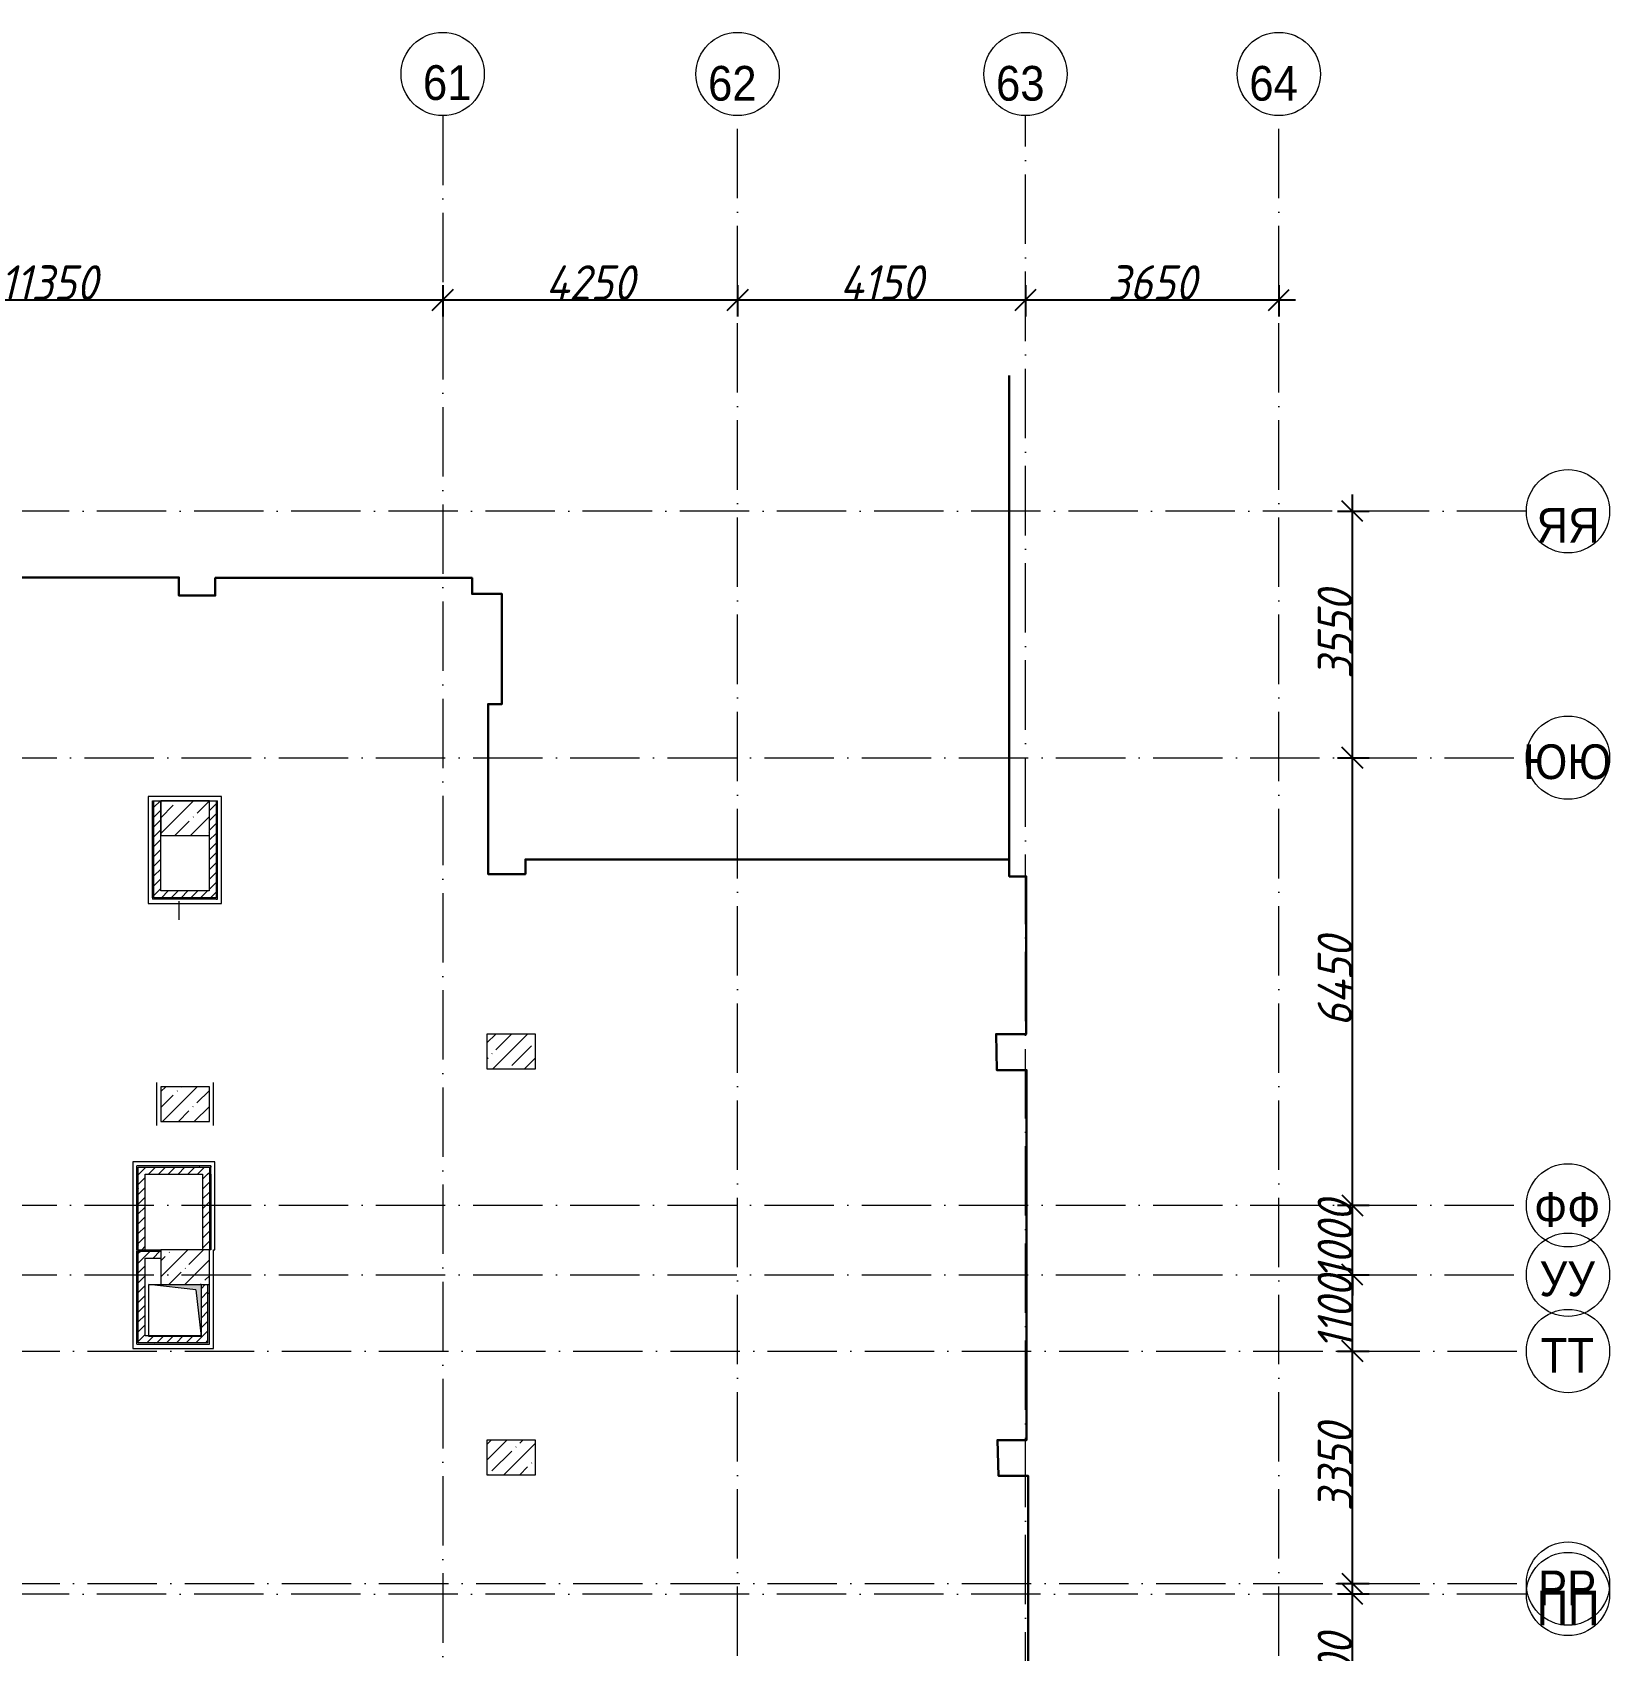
# Model space of a CAD drawing. Header units: millimetres. Extents: x -537608 to 253996, y -217170 to 186033.
# Drawn here: x 73017 to 95748, y 36725 to 60041 of the extents above; entities that cross this region are included whole.
import ezdxf

# ---------------------------------------------------------------- set-up
doc = ezdxf.new("R2010")
doc.units = ezdxf.units.MM
doc.linetypes.add('50_200_ШТРИХ_1Т_ш5_п1_п1_', pattern=[1400, 1000, -200, 0, -200])
for name, color, linetype, lineweight in [('A-ANNO-DIMS', 7, 'Continuous', 9), ('A-WALL', 7, 'Continuous', 5), ('A-WALL-FNSH-1', 7, 'Continuous', 5), ('A-WALL-IDEN', 7, 'Continuous', 9), ('I-WALL', 7, 'Continuous', 5), ('S-COLS', 7, 'Continuous', 9), ('S-COLS-1', 7, 'Continuous', 5)]:
    doc.layers.add(name, color=color, linetype=linetype, lineweight=lineweight)
for name, color, linetype, lineweight, true_color in [('I-WALL-15', 7, 'Continuous', 5, 0x787878), ('M-EQPM-1', 7, 'Continuous', 9, 0xaaaaaa), ('M-EQPM-2', 7, 'Continuous', 9, 0xe2e2e2), ('Оси-1', 7, 'Continuous', 20, 0xaaaaaa), ('Оси-2', 7, 'Continuous', 9, 0xaaaaaa), ('Оси-3', 7, '50_200_ШТРИХ_1Т_ш5_п1_п1_', 9, 0xaaaaaa)]:
    doc.layers.add(name, color=color, linetype=linetype, lineweight=lineweight, true_color=true_color)
doc.styles.add('Arial', font='arial.ttf', dxfattribs={"width": 0.9, "height": 500})
doc.styles.add('ISOCPEUR_I_1', font='isocpeui.ttf', dxfattribs={"width": 0.9, "height": 500})
doc.dimstyles.new('ISO-2_5_0_9К_БОЛЬШОЙ', dxfattribs={"dimscale": 304.8, "dimtxt": 497.990588, "dimasz": 0.984252, "dimexe": 0.787402, "dimexo": 0, "dimgap": 0, "dimtad": 1, "dimdec": 0, "dimzin": 0, "dimdsep": 46, "dimtxsty": 'ISOCPEUR_I_1', "dimblk1": 'OBLIQUE', "dimblk2": 'OBLIQUE', "dimsah": 1, "dimcen": 0.09, "dimdle": 0.787402, "dimazin": 0, "dimtfac": 1, "dimtdec": 4, "dimtix": 1, "dimtmove": 0, "dimatfit": 3, "dimfxl": 1, "dimtvp": 1, "dimtolj": 1, "dimtzin": 0, "dimarcsym": 2})
pattern_1 = [(0, (-13682.45, -33330.94), (406.4, 101.6), [6.706, -298.094, 6.706, -298.094, -1625.6]), (0, (-13682.45, -33330.94), (406.4, 101.6), [-609.6, 6.706, -602.894, 6.706, -298.094, -711.2]), (0, (-13682.45, -33330.94), (406.4, 101.6), [-1524, 6.706, -196.494, 6.706, -501.294]), (120, (-13530.05, -33280.14), (-291.18818, 301.15272), [6.706, -298.094, 6.706, -298.094, -1625.6]), (120, (-13530.05, -33280.14), (-291.18818, 301.15272), [-609.6, 6.706, -602.894, 6.706, -298.094, -711.2]), (120, (-13530.05, -33280.14), (-291.18818, 301.15272), [-1524, 6.706, -196.494, 6.706, -501.294]), (240, (-13479.25, -33076.94), (-115.21182, -402.75272), [6.706, -298.094, 6.706, -298.094, -1625.6]), (240, (-13479.25, -33076.94), (-115.21182, -402.75272), [-609.6, 6.706, -602.894, 6.706, -298.094, -711.2]), (240, (-13479.25, -33076.94), (-115.21182, -402.75272), [-1524, 6.706, -196.494, 6.706, -501.294])]
pattern_2 = [(45, (-13682.45, -33330.94), (-70.71068, 70.71068), [])]
pattern_3 = [(0, (-13682.45, -33209.94), (406.4, 101.6), [6.706, -298.094, 6.706, -298.094, -1625.6]), (0, (-13682.45, -33209.94), (406.4, 101.6), [-609.6, 6.706, -602.894, 6.706, -298.094, -711.2]), (0, (-13682.45, -33209.94), (406.4, 101.6), [-1524, 6.706, -196.494, 6.706, -501.294]), (120, (-13530.05, -33159.14), (-291.18818, 301.15272), [6.706, -298.094, 6.706, -298.094, -1625.6]), (120, (-13530.05, -33159.14), (-291.18818, 301.15272), [-609.6, 6.706, -602.894, 6.706, -298.094, -711.2]), (120, (-13530.05, -33159.14), (-291.18818, 301.15272), [-1524, 6.706, -196.494, 6.706, -501.294]), (240, (-13479.25, -32955.94), (-115.21182, -402.75272), [6.706, -298.094, 6.706, -298.094, -1625.6]), (240, (-13479.25, -32955.94), (-115.21182, -402.75272), [-609.6, 6.706, -602.894, 6.706, -298.094, -711.2]), (240, (-13479.25, -32955.94), (-115.21182, -402.75272), [-1524, 6.706, -196.494, 6.706, -501.294])]
pattern_4 = [(45, (-13682.45, -33209.94), (-70.71068, 70.71068), [])]

# ---------------------------------------------------------------- blocks, each defined once
blk = doc.blocks.new('BSC_Колонна _Прямоугольная - 500х700-V306-АИ_План этажа_Стены_2')
at = {"layer": 'S-COLS-1'}
h = blk.add_hatch(dxfattribs=at)
h.set_pattern_fill('FP_175', color=256, style=0, pattern_type=2)
h.set_pattern_definition([(315, (-73481.04, 93600), (228.0985, 228.0985), []), (315, (-73481.04, 93371.9), (228.0985, 228.0985), [403.225, -80.645, 6.706, -73.939])])
h.paths.add_polyline_path([(-250, 350), (-250, -350), (250, -350), (250, 350)])
for p, q in [((250, 350), (-250, 350)), ((-250, 350), (-250, -350)), ((250, -350), (250, 350)), ((-250, -350), (250, -350))]:
    blk.add_line(p, q, dxfattribs=at)
blk = doc.blocks.new('BSC_Колонна _Прямоугольная - 500х700-V309-АИ_План этажа_Стены_2')
at = {"layer": 'S-COLS-1'}
h = blk.add_hatch(dxfattribs=at)
h.set_pattern_fill('FP_178', color=256, style=0, pattern_type=2)
h.set_pattern_definition([(315, (-79331.04, 93600), (228.0985, 228.0985), []), (315, (-79331.04, 93371.9), (228.0985, 228.0985), [403.225, -80.645, 6.706, -73.939])])
h.paths.add_polyline_path([(-250, 350), (-250, -350), (250, -350), (250, 350)])
for p, q in [((250, 350), (-250, 350)), ((-250, 350), (-250, -350)), ((250, -350), (250, 350)), ((-250, -350), (250, -350))]:
    blk.add_line(p, q, dxfattribs=at)
blk = doc.blocks.new('BSC_Колонна _Прямоугольная - 500х700-V362-АИ_План этажа_Стены_2')
at = {"layer": 'S-COLS-1'}
h = blk.add_hatch(dxfattribs=at)
h.set_pattern_fill('FP_221', color=256, style=0, pattern_type=2)
h.set_pattern_definition([(315, (-75580.7, 88900), (228.0985, 228.0985), []), (315, (-75580.7, 88671.9), (228.0985, 228.0985), [403.225, -80.645, 6.706, -73.939])])
h.paths.add_polyline_path([(-250, 350), (-250, -350), (250, -350), (250, 350)])
for p, q in [((250, 350), (-250, 350)), ((250, -350), (250, 350)), ((-250, -230), (-250, -350)), ((-250, -350), (250, -350))]:
    blk.add_line(p, q, dxfattribs=at)
blk = doc.blocks.new('BSC_Колонна _Прямоугольная - 500х700-V363-АИ_План этажа_Стены_2')
at = {"layer": 'S-COLS-1'}
h = blk.add_hatch(dxfattribs=at)
h.set_pattern_fill('FP_222', color=256, style=0, pattern_type=2)
h.set_pattern_definition([(315, (-77930.7, 88900), (228.0985, 228.0985), []), (315, (-77930.7, 88671.9), (228.0985, 228.0985), [403.225, -80.645, 6.706, -73.939])])
h.paths.add_polyline_path([(-250, 350), (-250, -350), (250, -350), (250, 350)])
for p, q in [((250, 350), (-250, 350)), ((-250, 350), (-250, -350)), ((250, -350), (250, 350)), ((-250, -350), (250, -350))]:
    blk.add_line(p, q, dxfattribs=at)
blk = doc.blocks.new('Канал вертикальный прямоугольный - Шахта - значок проема-24087406-АИ_План этажа_Стены_2')
at = {"layer": 'M-EQPM-2'}
blk.add_hatch(color=256, dxfattribs=at).paths.add_polyline_path([(375, 375), (-375, 375), (-375, -375), (-300, 300)])
at = {"layer": 'M-EQPM-1'}
for p, q in [((-375, -375), (-375, 375)), ((-375, 375), (375, 375)), ((-300, 300), (-375, -375)), ((-300, 300), (375, 375)), ((375, 375), (375, -375)), ((375, -375), (-375, -375))]:
    blk.add_line(p, q, dxfattribs=at)
blk = doc.blocks.new('Ось сетки - Круг_Ø6_00__ISO-2_5_0_9K_-17386508-АИ_План этажа_Стены_3')
at = {"layer": 'Оси-1'}
blk.add_circle((0, 0), 3, dxfattribs=at)
blk = doc.blocks.new('_Oblique')
at = {"color": 0, "linetype": 'ByBlock', "lineweight": -2}
blk.add_line((-0.5, -0.5), (0.5, 0.5), dxfattribs=at)
blk = doc.blocks.new('*D35')
at = {"layer": 'A-ANNO-DIMS', "color": 0, "lineweight": -2, "transparency": 16777216}
for p, q in [((45551, 102266), (45551, 105146)), ((45339, 104906), (45791, 104906)), ((45339, 102506), (45791, 102506))]:
    blk.add_line(p, q, dxfattribs=at)
at = {"layer": 'Defpoints', "color": 0, "transparency": 16777216}
for p in [(45339, 104906), (45551, 104906), (45339, 102506)]:
    blk.add_point(p, dxfattribs=at)
at = {"layer": 'A-ANNO-DIMS', "color": 0, "lineweight": -2, "transparency": 16777216, "xscale": 300, "yscale": 300, "zscale": 300}
for p, rotation in [((45551, 104906), 90), ((45551, 102506), 270)]:
    blk.add_blockref('_Oblique', p, dxfattribs=dict(at, rotation=rotation))
at = {"layer": 'A-ANNO-DIMS', "color": 0, "transparency": 16777216, "insert": (45301, 103706), "char_height": 500, "width": 1562.92, "attachment_point": 5, "rotation": 90, "style": 'ISOCPEUR_I_1'}
blk.add_mtext('\\A1;2400', dxfattribs=at)
blk = doc.blocks.new('*D36')
at = {"layer": 'A-ANNO-DIMS', "color": 0, "lineweight": -2, "transparency": 16777216}
for p, q in [((45551, 104816), (45551, 108646)), ((45339, 108406), (45791, 108406)), ((45339, 105056), (45791, 105056))]:
    blk.add_line(p, q, dxfattribs=at)
at = {"layer": 'Defpoints', "color": 0, "transparency": 16777216}
for p in [(45339, 108406), (45551, 108406), (45339, 105056)]:
    blk.add_point(p, dxfattribs=at)
at = {"layer": 'A-ANNO-DIMS', "color": 0, "lineweight": -2, "transparency": 16777216, "xscale": 300, "yscale": 300, "zscale": 300}
for p, rotation in [((45551, 108406), 90), ((45551, 105056), 270)]:
    blk.add_blockref('_Oblique', p, dxfattribs=dict(at, rotation=rotation))
at = {"layer": 'A-ANNO-DIMS', "color": 0, "transparency": 16777216, "insert": (45301, 106731), "char_height": 500, "width": 1516.96, "attachment_point": 5, "rotation": 90, "style": 'ISOCPEUR_I_1'}
blk.add_mtext('\\A1;3350', dxfattribs=at)
blk = doc.blocks.new('*D37')
at = {"layer": 'A-ANNO-DIMS', "color": 0, "lineweight": -2, "transparency": 16777216}
for p, q in [((45551, 108166), (45551, 109746)), ((45339, 109506), (45791, 109506)), ((45339, 108406), (45791, 108406))]:
    blk.add_line(p, q, dxfattribs=at)
at = {"layer": 'Defpoints', "color": 0, "transparency": 16777216}
for p in [(45339, 109506), (45551, 109506), (45339, 108406)]:
    blk.add_point(p, dxfattribs=at)
at = {"layer": 'A-ANNO-DIMS', "color": 0, "lineweight": -2, "transparency": 16777216, "xscale": 300, "yscale": 300, "zscale": 300}
for p, rotation in [((45551, 109506), 90), ((45551, 108406), 270)]:
    blk.add_blockref('_Oblique', p, dxfattribs=dict(at, rotation=rotation))
at = {"layer": 'A-ANNO-DIMS', "color": 0, "transparency": 16777216, "insert": (45301, 108956), "char_height": 500, "width": 1287.11, "attachment_point": 5, "rotation": 90, "style": 'ISOCPEUR_I_1'}
blk.add_mtext('\\A1;1100', dxfattribs=at)
blk = doc.blocks.new('*D38')
at = {"layer": 'A-ANNO-DIMS', "color": 0, "lineweight": -2, "transparency": 16777216}
for p, q in [((45551, 110506), (45551, 110806)), ((45339, 110506), (45791, 110506)), ((45551, 109506), (45551, 110506)), ((45339, 109506), (45791, 109506)), ((45551, 109506), (45551, 109206))]:
    blk.add_line(p, q, dxfattribs=at)
at = {"layer": 'Defpoints', "color": 0, "transparency": 16777216}
for p in [(45339, 110506), (45551, 110506), (45339, 109506)]:
    blk.add_point(p, dxfattribs=at)
at = {"layer": 'A-ANNO-DIMS', "color": 0, "lineweight": -2, "transparency": 16777216, "xscale": 300, "yscale": 300, "zscale": 300}
for p, rotation in [((45551, 110506), 270), ((45551, 109506), 90)]:
    blk.add_blockref('_Oblique', p, dxfattribs=dict(at, rotation=rotation))
at = {"layer": 'A-ANNO-DIMS', "color": 0, "transparency": 16777216, "insert": (45301, 110006), "char_height": 500, "width": 1402.04, "attachment_point": 5, "rotation": 90, "style": 'ISOCPEUR_I_1'}
blk.add_mtext('\\A1;1000', dxfattribs=at)
blk = doc.blocks.new('*D39')
at = {"layer": 'A-ANNO-DIMS', "color": 0, "lineweight": -2, "transparency": 16777216}
for p, q in [((45551, 110266), (45551, 117195)), ((45339, 116955), (45791, 116955)), ((45339, 110506), (45791, 110506))]:
    blk.add_line(p, q, dxfattribs=at)
at = {"layer": 'Defpoints', "color": 0, "transparency": 16777216}
for p in [(45339, 116955), (45551, 116955), (45339, 110506)]:
    blk.add_point(p, dxfattribs=at)
at = {"layer": 'A-ANNO-DIMS', "color": 0, "lineweight": -2, "transparency": 16777216, "xscale": 300, "yscale": 300, "zscale": 300}
for p, rotation in [((45551, 116955), 90), ((45551, 110506), 270)]:
    blk.add_blockref('_Oblique', p, dxfattribs=dict(at, rotation=rotation))
at = {"layer": 'A-ANNO-DIMS', "color": 0, "transparency": 16777216, "insert": (45301, 113731), "char_height": 500, "width": 1562.92, "attachment_point": 5, "rotation": 90, "style": 'ISOCPEUR_I_1'}
blk.add_mtext('\\A1;6450', dxfattribs=at)
blk = doc.blocks.new('*D40')
at = {"layer": 'A-ANNO-DIMS', "color": 0, "lineweight": -2, "transparency": 16777216}
for p, q in [((45551, 116715), (45551, 120746)), ((45339, 120506), (45791, 120506)), ((45339, 116955), (45791, 116955))]:
    blk.add_line(p, q, dxfattribs=at)
at = {"layer": 'Defpoints', "color": 0, "transparency": 16777216}
for p in [(45339, 120506), (45551, 120506), (45339, 116955)]:
    blk.add_point(p, dxfattribs=at)
at = {"layer": 'A-ANNO-DIMS', "color": 0, "lineweight": -2, "transparency": 16777216, "xscale": 300, "yscale": 300, "zscale": 300}
for p, rotation in [((45551, 120506), 90), ((45551, 116955), 270)]:
    blk.add_blockref('_Oblique', p, dxfattribs=dict(at, rotation=rotation))
at = {"layer": 'A-ANNO-DIMS', "color": 0, "transparency": 16777216, "insert": (45301, 118731), "char_height": 500, "width": 1516.96, "attachment_point": 5, "rotation": 90, "style": 'ISOCPEUR_I_1'}
blk.add_mtext('\\A1;3550', dxfattribs=at)
blk = doc.blocks.new('*D42')
at = {"layer": 'A-ANNO-DIMS', "color": 0, "lineweight": -2, "transparency": 16777216}
for p, q in [((21091, 123762), (21091, 123310)), ((32441, 123762), (32441, 123310)), ((20851, 123550), (32681, 123550))]:
    blk.add_line(p, q, dxfattribs=at)
at = {"layer": 'Defpoints', "color": 0, "transparency": 16777216}
for p in [(21091, 123762), (32441, 123762), (32441, 123550)]:
    blk.add_point(p, dxfattribs=at)
at = {"layer": 'A-ANNO-DIMS', "color": 0, "lineweight": -2, "transparency": 16777216, "xscale": 300, "yscale": 300, "zscale": 300, "rotation": 180}
blk.add_blockref('_Oblique', (21091, 123550), dxfattribs=at)
at = {"layer": 'A-ANNO-DIMS', "color": 0, "lineweight": -2, "transparency": 16777216, "xscale": 300, "yscale": 300, "zscale": 300}
blk.add_blockref('_Oblique', (32441, 123550), dxfattribs=at)
at = {"layer": 'A-ANNO-DIMS', "color": 0, "transparency": 16777216, "insert": (26766, 123800), "char_height": 500, "width": 1666.35, "attachment_point": 5, "style": 'ISOCPEUR_I_1'}
blk.add_mtext('\\A1;11350', dxfattribs=at)
blk = doc.blocks.new('*D43')
at = {"layer": 'A-ANNO-DIMS', "color": 0, "lineweight": -2, "transparency": 16777216}
for p, q in [((32441, 123762), (32441, 123310)), ((36691, 123762), (36691, 123310)), ((32201, 123550), (36931, 123550))]:
    blk.add_line(p, q, dxfattribs=at)
at = {"layer": 'Defpoints', "color": 0, "transparency": 16777216}
for p in [(32441, 123762), (36691, 123762), (36691, 123550)]:
    blk.add_point(p, dxfattribs=at)
at = {"layer": 'A-ANNO-DIMS', "color": 0, "lineweight": -2, "transparency": 16777216, "xscale": 300, "yscale": 300, "zscale": 300, "rotation": 180}
blk.add_blockref('_Oblique', (32441, 123550), dxfattribs=at)
at = {"layer": 'A-ANNO-DIMS', "color": 0, "lineweight": -2, "transparency": 16777216, "xscale": 300, "yscale": 300, "zscale": 300}
blk.add_blockref('_Oblique', (36691, 123550), dxfattribs=at)
at = {"layer": 'A-ANNO-DIMS', "color": 0, "transparency": 16777216, "insert": (34566, 123800), "char_height": 500, "width": 1562.92, "attachment_point": 5, "style": 'ISOCPEUR_I_1'}
blk.add_mtext('\\A1;4250', dxfattribs=at)
blk = doc.blocks.new('*D44')
at = {"layer": 'A-ANNO-DIMS', "color": 0, "lineweight": -2, "transparency": 16777216}
for p, q in [((36691, 123762), (36691, 123310)), ((40841, 123762), (40841, 123310)), ((36451, 123550), (41081, 123550))]:
    blk.add_line(p, q, dxfattribs=at)
at = {"layer": 'Defpoints', "color": 0, "transparency": 16777216}
for p in [(36691, 123762), (40841, 123762), (40841, 123550)]:
    blk.add_point(p, dxfattribs=at)
at = {"layer": 'A-ANNO-DIMS', "color": 0, "lineweight": -2, "transparency": 16777216, "xscale": 300, "yscale": 300, "zscale": 300, "rotation": 180}
blk.add_blockref('_Oblique', (36691, 123550), dxfattribs=at)
at = {"layer": 'A-ANNO-DIMS', "color": 0, "lineweight": -2, "transparency": 16777216, "xscale": 300, "yscale": 300, "zscale": 300}
blk.add_blockref('_Oblique', (40841, 123550), dxfattribs=at)
at = {"layer": 'A-ANNO-DIMS', "color": 0, "transparency": 16777216, "insert": (38766, 123800), "char_height": 500, "width": 1448, "attachment_point": 5, "style": 'ISOCPEUR_I_1'}
blk.add_mtext('\\A1;4150', dxfattribs=at)
blk = doc.blocks.new('*D45')
at = {"layer": 'A-ANNO-DIMS', "color": 0, "lineweight": -2, "transparency": 16777216}
for p, q in [((40841, 123762), (40841, 123310)), ((44491, 123762), (44491, 123310)), ((40601, 123550), (44731, 123550))]:
    blk.add_line(p, q, dxfattribs=at)
at = {"layer": 'Defpoints', "color": 0, "transparency": 16777216}
for p in [(40841, 123762), (44491, 123762), (44491, 123550)]:
    blk.add_point(p, dxfattribs=at)
at = {"layer": 'A-ANNO-DIMS', "color": 0, "lineweight": -2, "transparency": 16777216, "xscale": 300, "yscale": 300, "zscale": 300, "rotation": 180}
blk.add_blockref('_Oblique', (40841, 123550), dxfattribs=at)
at = {"layer": 'A-ANNO-DIMS', "color": 0, "lineweight": -2, "transparency": 16777216, "xscale": 300, "yscale": 300, "zscale": 300}
blk.add_blockref('_Oblique', (44491, 123550), dxfattribs=at)
at = {"layer": 'A-ANNO-DIMS', "color": 0, "transparency": 16777216, "insert": (42666, 123800), "char_height": 500, "width": 1516.96, "attachment_point": 5, "style": 'ISOCPEUR_I_1'}
blk.add_mtext('\\A1;3650', dxfattribs=at)
blk = doc.blocks.new('osi')
at = {"layer": 'Оси-3'}
for p, q in [((32440.8, 126205.7), (32440.8, 83013.9)), ((36690.8, 83013.9), (36690.8, 126205.7)), ((40840.8, 82355.8), (40840.8, 126205.7)), ((44490.8, 83013.9), (44490.8, 126205.7)), ((48058.7, 120505.8), (6276.8, 120505.8)), ((6276.8, 116955.5), (48058.7, 116955.5)), ((6276.8, 110505.8), (48058.7, 110505.8)), ((6276.8, 109505.8), (48058.7, 109505.8)), ((25922, 108405.8), (48058.7, 108405.8)), ((25922, 105055.8), (48058.7, 105055.8)), ((48058.7, 104905.8), (6276.8, 104905.8))]:
    blk.add_line(p, q, dxfattribs=at)
at = {"layer": 'Оси-1', "xscale": 199.9999999999999, "yscale": 199.9999999999999, "zscale": 199.9999999999999}
for p, rotation in [((32440.8, 126805.7), 180), ((48658.7, 120505.8), 89.9999999999998), ((48658.7, 116955.5), 269.9999999999995), ((48658.7, 110505.8), 269.9999999999995), ((48658.7, 109505.8), 269.9999999999995), ((48658.7, 108405.8), 269.9999999999995), ((48658.7, 105055.8), 269.9999999999995), ((48658.7, 104905.8), 89.99999999999982)]:
    blk.add_blockref('Ось сетки - Круг_Ø6_00__ISO-2_5_0_9K_-17386508-АИ_План этажа_Стены_3', p, dxfattribs=dict(at, rotation=rotation))
for p in [(36690.8, 126805.7), (40840.8, 126805.7), (44490.8, 126805.7), (44490.8, 126805.7)]:
    blk.add_blockref('Ось сетки - Круг_Ø6_00__ISO-2_5_0_9K_-17386508-АИ_План этажа_Стены_3', p, dxfattribs=at)
at = {"layer": 'Оси-2', "char_height": 500, "attachment_point": 5, "line_spacing_factor": 0.936439, "style": 'Arial'}
for s, insert, width in [('\\pxqc,t4.572,9.144,13.716,18.288,22.86,27.432,32.004,36.576,41.148,45.72,50.292,54.864,59.436,64.008,68.58,73.152,77.724,82.296,86.868,91.44,96.012,100.584,105.156,109.728,114.3,118.872,123.444,128.016,132.588,137.16,141.732,146.304;{61}', (32505.9, 126678.6), 702), ('\\pxqc,t4.572,9.144,13.716,18.288,22.86,27.432,32.004,36.576,41.148,45.72,50.292,54.864,59.436,64.008,68.58,73.152,77.724,82.296,86.868,91.44,96.012,100.584,105.156,109.728,114.3,118.872,123.444,128.016,132.588,137.16,141.732,146.304;{62}', (36614.8, 126668.2), 702), ('\\pxqc,t4.572,9.144,13.716,18.288,22.86,27.432,32.004,36.576,41.148,45.72,50.292,54.864,59.436,64.008,68.58,73.152,77.724,82.296,86.868,91.44,96.012,100.584,105.156,109.728,114.3,118.872,123.444,128.016,132.588,137.16,141.732,146.304;{63}', (40764.8, 126668.2), 702), ('\\pxqc,t4.572,9.144,13.716,18.288,22.86,27.432,32.004,36.576,41.148,45.72,50.292,54.864,59.436,64.008,68.58,73.152,77.724,82.296,86.868,91.44,96.012,100.584,105.156,109.728,114.3,118.872,123.444,128.016,132.588,137.16,141.732,146.304;{64}', (44414.8, 126668.2), 702), ('\\pxqc,t4.572,9.144,13.716,18.288,22.86,27.432,32.004,36.576,41.148,45.72,50.292,54.864,59.436,64.008,68.58,73.152,77.724,82.296,86.868,91.44,96.012,100.584,105.156,109.728,114.3,118.872,123.444,128.016,132.588,137.16,141.732,146.304;{64}', (44414.8, 126668.2), 702), ('\\pxqc,t4.572,9.144,13.716,18.288,22.86,27.432,32.004,36.576,41.148,45.72,50.292,54.864,59.436,64.008,68.58,73.152,77.724,82.296,86.868,91.44,96.012,100.584,105.156,109.728,114.3,118.872,123.444,128.016,132.588,137.16,141.732,146.304;{ЯЯ}', (48658.5, 120302.9), 916.2), ('\\pxqc,t4.572,9.144,13.716,18.288,22.86,27.432,32.004,36.576,41.148,45.72,50.292,54.864,59.436,64.008,68.58,73.152,77.724,82.296,86.868,91.44,96.012,100.584,105.156,109.728,114.3,118.872,123.444,128.016,132.588,137.16,141.732,146.304;{ЮЮ}', (48648.2, 116893.7), 1297.8), ('\\pxqc,t4.572,9.144,13.716,18.288,22.86,27.432,32.004,36.576,41.148,45.72,50.292,54.864,59.436,64.008,68.58,73.152,77.724,82.296,86.868,91.44,96.012,100.584,105.156,109.728,114.3,118.872,123.444,128.016,132.588,137.16,141.732,146.304;{ФФ}', (48647.3, 110444), 964.8), ('\\pxqc,t4.572,9.144,13.716,18.288,22.86,27.432,32.004,36.576,41.148,45.72,50.292,54.864,59.436,64.008,68.58,73.152,77.724,82.296,86.868,91.44,96.012,100.584,105.156,109.728,114.3,118.872,123.444,128.016,132.588,137.16,141.732,146.304;{УУ}', (48647.3, 109444), 822.6), ('\\pxqc,t4.572,9.144,13.716,18.288,22.86,27.432,32.004,36.576,41.148,45.72,50.292,54.864,59.436,64.008,68.58,73.152,77.724,82.296,86.868,91.44,96.012,100.584,105.156,109.728,114.3,118.872,123.444,128.016,132.588,137.16,141.732,146.304;{ТТ}', (48648.2, 108344), 797.4), ('\\pxqc,t4.572,9.144,13.716,18.288,22.86,27.432,32.004,36.576,41.148,45.72,50.292,54.864,59.436,64.008,68.58,73.152,77.724,82.296,86.868,91.44,96.012,100.584,105.156,109.728,114.3,118.872,123.444,128.016,132.588,137.16,141.732,146.304;{РР}', (48647.3, 104994), 846), ('\\pxqc,t4.572,9.144,13.716,18.288,22.86,27.432,32.004,36.576,41.148,45.72,50.292,54.864,59.436,64.008,68.58,73.152,77.724,82.296,86.868,91.44,96.012,100.584,105.156,109.728,114.3,118.872,123.444,128.016,132.588,137.16,141.732,146.304;{ПП}', (48658.5, 104702.9), 916.2)]:
    blk.add_mtext(s, dxfattribs=dict(at, insert=insert, width=width))
at = {"layer": 'A-ANNO-DIMS'}
for base, p1, p2, override, picture, middle in [((32440.8, 123550.1), (21090.8, 123762.2), (32440.8, 123762.2), {"dimpost": '<>', "dimfxl": 11350}, '*D42', (26765.8, 123800.1)), ((36690.8, 123550.1), (32440.8, 123762.2), (36690.8, 123762.2), {"dimpost": '<>', "dimfxl": 4250}, '*D43', (34565.8, 123800.1)), ((40840.8, 123550.1), (36690.8, 123762.2), (40840.8, 123762.2), {"dimpost": '<>', "dimfxl": 4150}, '*D44', (38765.8, 123800.1)), ((44490.8, 123550.1), (40840.8, 123762.2), (44490.8, 123762.2), {"dimpost": '<>', "dimfxl": 3650}, '*D45', (42665.8, 123800.1))]:
    dim = blk.add_linear_dim(base=base, p1=p1, p2=p2, dimstyle='ISO-2_5_0_9К_БОЛЬШОЙ', override=override, dxfattribs=at)
    dim.commit()
    dim.dimension.update_dxf_attribs({"geometry": picture, "text_midpoint": middle})
for base, p1, p2, override, picture, middle in [((45551.2, 120505.8), (45339.1, 116955.5), (45339.1, 120505.8), {"dimpost": '<>', "dimfxl": 3550.347485}, '*D40', (45301.2, 118730.6)), ((45551.2, 116955.5), (45339.1, 110505.8), (45339.1, 116955.5), {"dimpost": '<>', "dimfxl": 6449.652515}, '*D39', (45301.2, 113730.6)), ((45551.2, 110505.8), (45339.1, 109505.8), (45339.1, 110505.8), {"dimpost": '<>', "dimfxl": 1000}, '*D38', (45301.2, 110005.8)), ((45551.2, 109505.8), (45339.1, 108405.8), (45339.1, 109505.8), {"dimpost": '<>', "dimfxl": 1100}, '*D37', (45301.2, 108955.8)), ((45551.2, 108405.8), (45339.1, 105055.8), (45339.1, 108405.8), {"dimpost": '<>', "dimfxl": 3350}, '*D36', (45301.2, 106730.8)), ((45551.2, 104905.8), (45339.1, 102505.8), (45339.1, 104905.8), {"dimpost": '<>', "dimfxl": 2400}, '*D35', (45301.2, 103705.8))]:
    dim = blk.add_linear_dim(base=base, p1=p1, p2=p2, angle=90, dimstyle='ISO-2_5_0_9К_БОЛЬШОЙ', override=override, dxfattribs=at)
    dim.commit()
    dim.dimension.update_dxf_attribs({"geometry": picture, "text_midpoint": middle})

msp = doc.modelspace()

# ---------------------------------------------------------------- hatches: boundary and pattern name
at = {"layer": 'I-WALL'}
h = msp.add_hatch(dxfattribs=at)
h.set_pattern_fill('FP_4', color=256, style=0, pattern_type=2)
h.set_pattern_definition(pattern_4)
h.paths.add_polyline_path([(74867.5527, 47670.7567), (74867.5527, 48970.7567), (74767.5527, 48970.7567), (74767.5527, 47670.7567)])
h = msp.add_hatch(dxfattribs=at)
h.set_pattern_fill('FP_4', color=256, style=0, pattern_type=2)
h.set_pattern_definition(pattern_4)
h.paths.add_polyline_path([(75664.2567, 47570.7567), (75664.2567, 48970.7567), (75564.2567, 48970.7567), (75564.2567, 47570.7567)])
h = msp.add_hatch(dxfattribs=at)
h.set_pattern_fill('FP_4', color=256, style=0, pattern_type=2)
h.set_pattern_definition(pattern_4)
h.paths.add_polyline_path([(75564.2567, 47570.7567), (75564.2567, 47670.7567), (74767.5527, 47670.7567), (74767.5527, 47570.7567)])
h = msp.add_hatch(dxfattribs=at)
h.set_pattern_fill('FP_4', color=256, style=0, pattern_type=2)
h.set_pattern_definition(pattern_2)
h.paths.add_polyline_path([(74543.7201, 42499.7567), (74643.7201, 42499.7567), (74643.7201, 43688.3862), (74543.7201, 43688.3862), (74543.7201, 42663.8787)])
h = msp.add_hatch(dxfattribs=at)
h.set_pattern_fill('FP_4', color=256, style=0, pattern_type=2)
h.set_pattern_definition(pattern_2)
h.paths.add_polyline_path([(75467.5527, 43588.3862), (75567.5527, 43588.3862), (75567.5527, 43688.3862), (74643.7201, 43688.3862), (74643.7201, 43588.3862)])
h = msp.add_hatch(dxfattribs=at)
h.set_pattern_fill('FP_4', color=256, style=0, pattern_type=2)
h.set_pattern_definition(pattern_2)
h.paths.add_polyline_path([(75567.5527, 42499.7567), (75567.5527, 43588.3862), (75467.5527, 43588.3862), (75467.5527, 42499.7567)])
h = msp.add_hatch(dxfattribs=at)
h.set_pattern_fill('FP_4', color=256, style=0, pattern_type=2)
h.set_pattern_definition(pattern_2)
h.paths.add_polyline_path([(74867.5527, 42379.7567), (74867.5527, 42479.7567), (74543.7201, 42479.7567), (74543.7201, 42379.7567), (74643.7201, 42379.7567)])
h = msp.add_hatch(dxfattribs=at)
h.set_pattern_fill('FP_4', color=256, style=0, pattern_type=2)
h.set_pattern_definition(pattern_2)
h.paths.add_polyline_path([(74543.7201, 41160.1042), (74643.7201, 41160.1042), (74643.7201, 42379.7567), (74543.7201, 42379.7567), (74543.7201, 41240.0109)])
h = msp.add_hatch(dxfattribs=at)
h.set_pattern_fill('FP_4', color=256, style=0, pattern_type=2)
h.set_pattern_definition(pattern_2)
h.paths.add_polyline_path([(75547.5527, 41260.1042), (75547.5527, 41999.7567), (75447.5527, 41999.7567), (75447.5527, 41260.1042)])
h = msp.add_hatch(dxfattribs=at)
h.set_pattern_fill('FP_4', color=256, style=0, pattern_type=2)
h.set_pattern_definition(pattern_2)
h.paths.add_polyline_path([(75547.5527, 41160.1042), (75547.5527, 41260.1042), (75447.5527, 41260.1042), (75446.403, 41260.1042), (74643.7201, 41260.1042), (74643.7201, 41160.1042)])
at = {"layer": 'I-WALL-15'}
h = msp.add_hatch(dxfattribs=at)
h.set_pattern_fill('FP_3', color=256, style=0, pattern_type=2)
h.set_pattern_definition(pattern_3)
h.paths.add_polyline_path([(74767.5527, 47570.7567), (74767.5527, 48970.7567), (74747.5527, 48970.7567), (74747.5527, 47570.7567)])
h = msp.add_hatch(dxfattribs=at)
h.set_pattern_fill('FP_3', color=256, style=0, pattern_type=2)
h.set_pattern_definition(pattern_3)
h.paths.add_polyline_path([(75684.2567, 47550.7567), (75684.2567, 48970.7567), (75664.2567, 48970.7567), (75664.2567, 47550.7567)])
h = msp.add_hatch(dxfattribs=at)
h.set_pattern_fill('FP_3', color=256, style=0, pattern_type=2)
h.set_pattern_definition(pattern_3)
h.paths.add_polyline_path([(74747.5527, 47550.7567), (75664.2567, 47550.7567), (75664.2567, 47570.7567), (74747.5527, 47570.7567)])
h = msp.add_hatch(dxfattribs=at)
h.set_pattern_fill('FP_3', color=256, style=0, pattern_type=2)
h.set_pattern_definition(pattern_1)
h.paths.add_polyline_path([(74543.7201, 42499.7567), (74543.7201, 43708.3862), (74523.7201, 43708.3862), (74523.7201, 42499.7567)])
h = msp.add_hatch(dxfattribs=at)
h.set_pattern_fill('FP_3', color=256, style=0, pattern_type=2)
h.set_pattern_definition(pattern_1)
h.paths.add_polyline_path([(75567.5527, 43688.3862), (75587.5527, 43688.3862), (75587.5527, 43708.3862), (74543.7201, 43708.3862), (74543.7201, 43688.3862), (74643.7201, 43688.3862)])
h = msp.add_hatch(dxfattribs=at)
h.set_pattern_fill('FP_3', color=256, style=0, pattern_type=2)
h.set_pattern_definition(pattern_1)
h.paths.add_polyline_path([(75587.5527, 42499.7567), (75587.5527, 43688.3862), (75567.5527, 43688.3862), (75567.5527, 42499.7567)])
h = msp.add_hatch(dxfattribs=at)
h.set_pattern_fill('FP_3', color=256, style=0, pattern_type=2)
h.set_pattern_definition(pattern_1)
h.paths.add_polyline_path([(74867.5527, 42479.7567), (74867.5527, 42499.7567), (74523.7201, 42499.7567), (74523.7201, 42479.7567), (74543.7201, 42479.7567)])
h = msp.add_hatch(dxfattribs=at)
h.set_pattern_fill('FP_3', color=256, style=0, pattern_type=2)
h.set_pattern_definition(pattern_1)
h.paths.add_polyline_path([(74543.7201, 41140.1042), (74543.7201, 42479.7567), (74523.7201, 42479.7567), (74523.7201, 41140.1042)])
h = msp.add_hatch(dxfattribs=at)
h.set_pattern_fill('FP_3', color=256, style=0, pattern_type=2)
h.set_pattern_definition(pattern_1)
h.paths.add_polyline_path([(75547.5527, 41160.1042), (75567.5527, 41160.1042), (75567.5527, 41999.7567), (75547.5527, 41999.7567), (75547.5527, 41240.0109)])
h = msp.add_hatch(dxfattribs=at)
h.set_pattern_fill('FP_3', color=256, style=0, pattern_type=2)
h.set_pattern_definition(pattern_1)
h.paths.add_polyline_path([(74543.7201, 41140.1042), (75567.5527, 41140.1042), (75567.5527, 41160.1042), (74543.7201, 41160.1042)])
at = {"layer": 'S-COLS-1'}
h = msp.add_hatch(dxfattribs=at)
h.set_pattern_fill('FP_1', color=256, style=0, pattern_type=2)
h.set_pattern_definition([(45, (-13682.45, -33209.94), (-228.0985, 228.0985), []), (45, (-13454.35, -33209.94), (-228.0985, 228.0985), [403.225, -80.645, 6.706, -73.939])])
h.paths.add_polyline_path([(75567.5527, 48470.7567), (75567.5527, 48970.7567), (74867.5527, 48970.7567), (74867.5527, 48470.7567)])

# ---------------------------------------------------------------- linework, layer by layer
at = {"lineweight": 30}
for points in [[(87095.4509, 55095.7567), (87095.4509, 48123.7567), (87095.4509, 47878.7567), (87340.4509, 47878.7567), (87340.4509, 45607.8251), (86905.4509, 45607.8251), (86916.0575, 45089.0942), (87346.0575, 45089.0942), (87346.0575, 39757.8251), (86926.0575, 39757.8251), (86940.1997, 39243.8251), (87368.1997, 39243.8251), (87368.1997, 36407.8251)], [(79583.4509, 47913.7567), (79583.4509, 50363.7567), (79603.4509, 50363.7567), (79783.4509, 50363.7567), (79783.4509, 51950.7567), (79583.4509, 51950.7567), (79353.4509, 51950.7567), (79353.4509, 52180.7567), (75653.4509, 52180.7567), (75653.4509, 51924.7567), (75129.4509, 51924.7567), (75129.4509, 52187.7567), (69779.4509, 52187.7567)], [(87095.4509, 48123.7567), (80123.4509, 48123.7567), (80123.4509, 47913.7567), (79583.4509, 47913.7567), (79583.4509, 47913.7567)]]:
    msp.add_lwpolyline(points, dxfattribs=at)
at = {"layer": 'A-WALL'}
for p, q in [((74687.5527, 49030.7567), (74687.5527, 47490.7567)), ((75744.2567, 49030.7567), (74687.5527, 49030.7567)), ((74747.5527, 47570.7567), (74747.5527, 48970.7567)), ((74747.5527, 48970.7567), (75684.2567, 48970.7567)), ((74767.5527, 47570.7567), (74767.5527, 48970.7567)), ((75664.2567, 48970.7567), (75664.2567, 47570.7567)), ((75684.2567, 47550.7567), (75684.2567, 48970.7567)), ((75744.2567, 47490.7567), (75744.2567, 49030.7567)), ((75664.2567, 47570.7567), (74767.5527, 47570.7567)), ((74687.5527, 47490.7567), (75744.2567, 47490.7567)), ((75664.2567, 47550.7567), (74747.5527, 47550.7567)), ((74807.5527, 44909.7567), (74807.5527, 44289.7567)), ((75627.5527, 44289.7567), (75627.5527, 44909.7567)), ((75647.5527, 43768.3862), (74463.7201, 43768.3862)), ((74463.7201, 43768.3862), (74463.7201, 41080.1042)), ((74523.7201, 42499.7567), (74523.7201, 43708.3862)), ((75587.5527, 43708.3862), (74543.7201, 43708.3862)), ((74543.7201, 43688.3862), (75567.5527, 43688.3862)), ((74543.7201, 42499.7567), (74543.7201, 43688.3862)), ((75567.5527, 43688.3862), (75567.5527, 42499.7567)), ((75587.5527, 43708.3862), (75587.5527, 43688.3862)), ((75587.5527, 42499.7567), (75587.5527, 43688.3862)), ((75647.5527, 42499.7567), (75647.5527, 43768.3862)), ((75587.5527, 43588.3862), (75587.5527, 42499.7567)), ((74523.7201, 41140.1042), (74523.7201, 42479.7567)), ((74543.7201, 41160.1042), (74543.7201, 42479.7567)), ((74543.7201, 42479.7567), (74867.5527, 42479.7567)), ((75587.5527, 42499.7567), (75567.5527, 42499.7567)), ((75627.5527, 41080.1042), (75627.5527, 42499.7567)), ((75627.5527, 42499.7567), (75647.5527, 42499.7567)), ((75547.5527, 41160.1042), (75547.5527, 41999.7567)), ((75567.5527, 41140.1042), (75567.5527, 41999.7567)), ((74463.7201, 41080.1042), (75627.5527, 41080.1042)), ((74523.7201, 41140.1042), (75567.5527, 41140.1042)), ((75547.5527, 41160.1042), (74543.7201, 41160.1042))]:
    msp.add_line(p, q, dxfattribs=at)
at = {"layer": 'A-WALL-FNSH-1'}
for p, q in [((74867.5527, 47670.7567), (74867.5527, 48970.7567)), ((75564.2567, 48970.7567), (75564.2567, 47670.7567)), ((74747.5527, 47570.7567), (74747.5527, 47550.7567)), ((75564.2567, 47670.7567), (74867.5527, 47670.7567)), ((75664.2567, 47550.7567), (75684.2567, 47550.7567)), ((74543.7201, 43708.3862), (74523.7201, 43708.3862)), ((75587.5527, 43688.3862), (75587.5527, 43708.3862)), ((74643.7201, 43588.3862), (75467.5527, 43588.3862)), ((74643.7201, 42499.7567), (74643.7201, 43588.3862)), ((75467.5527, 43588.3862), (75467.5527, 42499.7567)), ((74523.7201, 42499.7567), (74523.7201, 42479.7567)), ((74523.7201, 42499.7567), (74867.5527, 42499.7567)), ((75587.5527, 42499.7567), (75587.5527, 42499.7567)), ((74643.7201, 41260.1042), (74643.7201, 42379.7567)), ((74643.7201, 42379.7567), (74867.5527, 42379.7567)), ((75446.403, 41260.1042), (74643.7201, 41260.1042))]:
    msp.add_line(p, q, dxfattribs=at)
at = {"layer": 'A-WALL-IDEN'}
msp.add_line((75128.9966, 47520.7567), (75128.9966, 47254.6068), dxfattribs=at)
at = {"layer": 'S-COLS-1'}
for p, q in [((75567.5527, 48970.7567), (74867.5527, 48970.7567)), ((74867.5527, 48970.7567), (74867.5527, 48470.7567)), ((75567.5527, 48470.7567), (75567.5527, 48970.7567)), ((74867.5527, 48470.7567), (75567.5527, 48470.7567))]:
    msp.add_line(p, q, dxfattribs=at)

# ---------------------------------------------------------------- block references
msp.add_blockref('osi', (46489.6846, -67365.0572))
at = {"layer": 'M-EQPM-1', "rotation": 269.9999999999989}
msp.add_blockref('Канал вертикальный прямоугольный - Шахта - значок проема-24087406-АИ_План этажа_Стены_2', (75072.5527, 41624.7567), dxfattribs=at)
at = {"layer": 'S-COLS', "rotation": 89.9999999999999}
for name, p in [('BSC_Колонна _Прямоугольная - 500х700-V309-АИ_План этажа_Стены_2', (79917.5527, 45357.8251)), ('BSC_Колонна _Прямоугольная - 500х700-V363-АИ_План этажа_Стены_2', (75217.5527, 44599.7567)), ('BSC_Колонна _Прямоугольная - 500х700-V362-АИ_План этажа_Стены_2', (75217.5527, 42249.7567)), ('BSC_Колонна _Прямоугольная - 500х700-V306-АИ_План этажа_Стены_2', (79917.5527, 39507.8251))]:
    msp.add_blockref(name, p, dxfattribs=at)
at = {"layer": 'Оси-1', "xscale": 199.9999999999999, "yscale": 199.9999999999999, "zscale": 199.9999999999999}
msp.add_blockref('Ось сетки - Круг_Ø6_00__ISO-2_5_0_9K_-17386508-АИ_План этажа_Стены_3', (90980.4509, 59440.67), dxfattribs=at)

doc.saveas('drawing.dxf')
